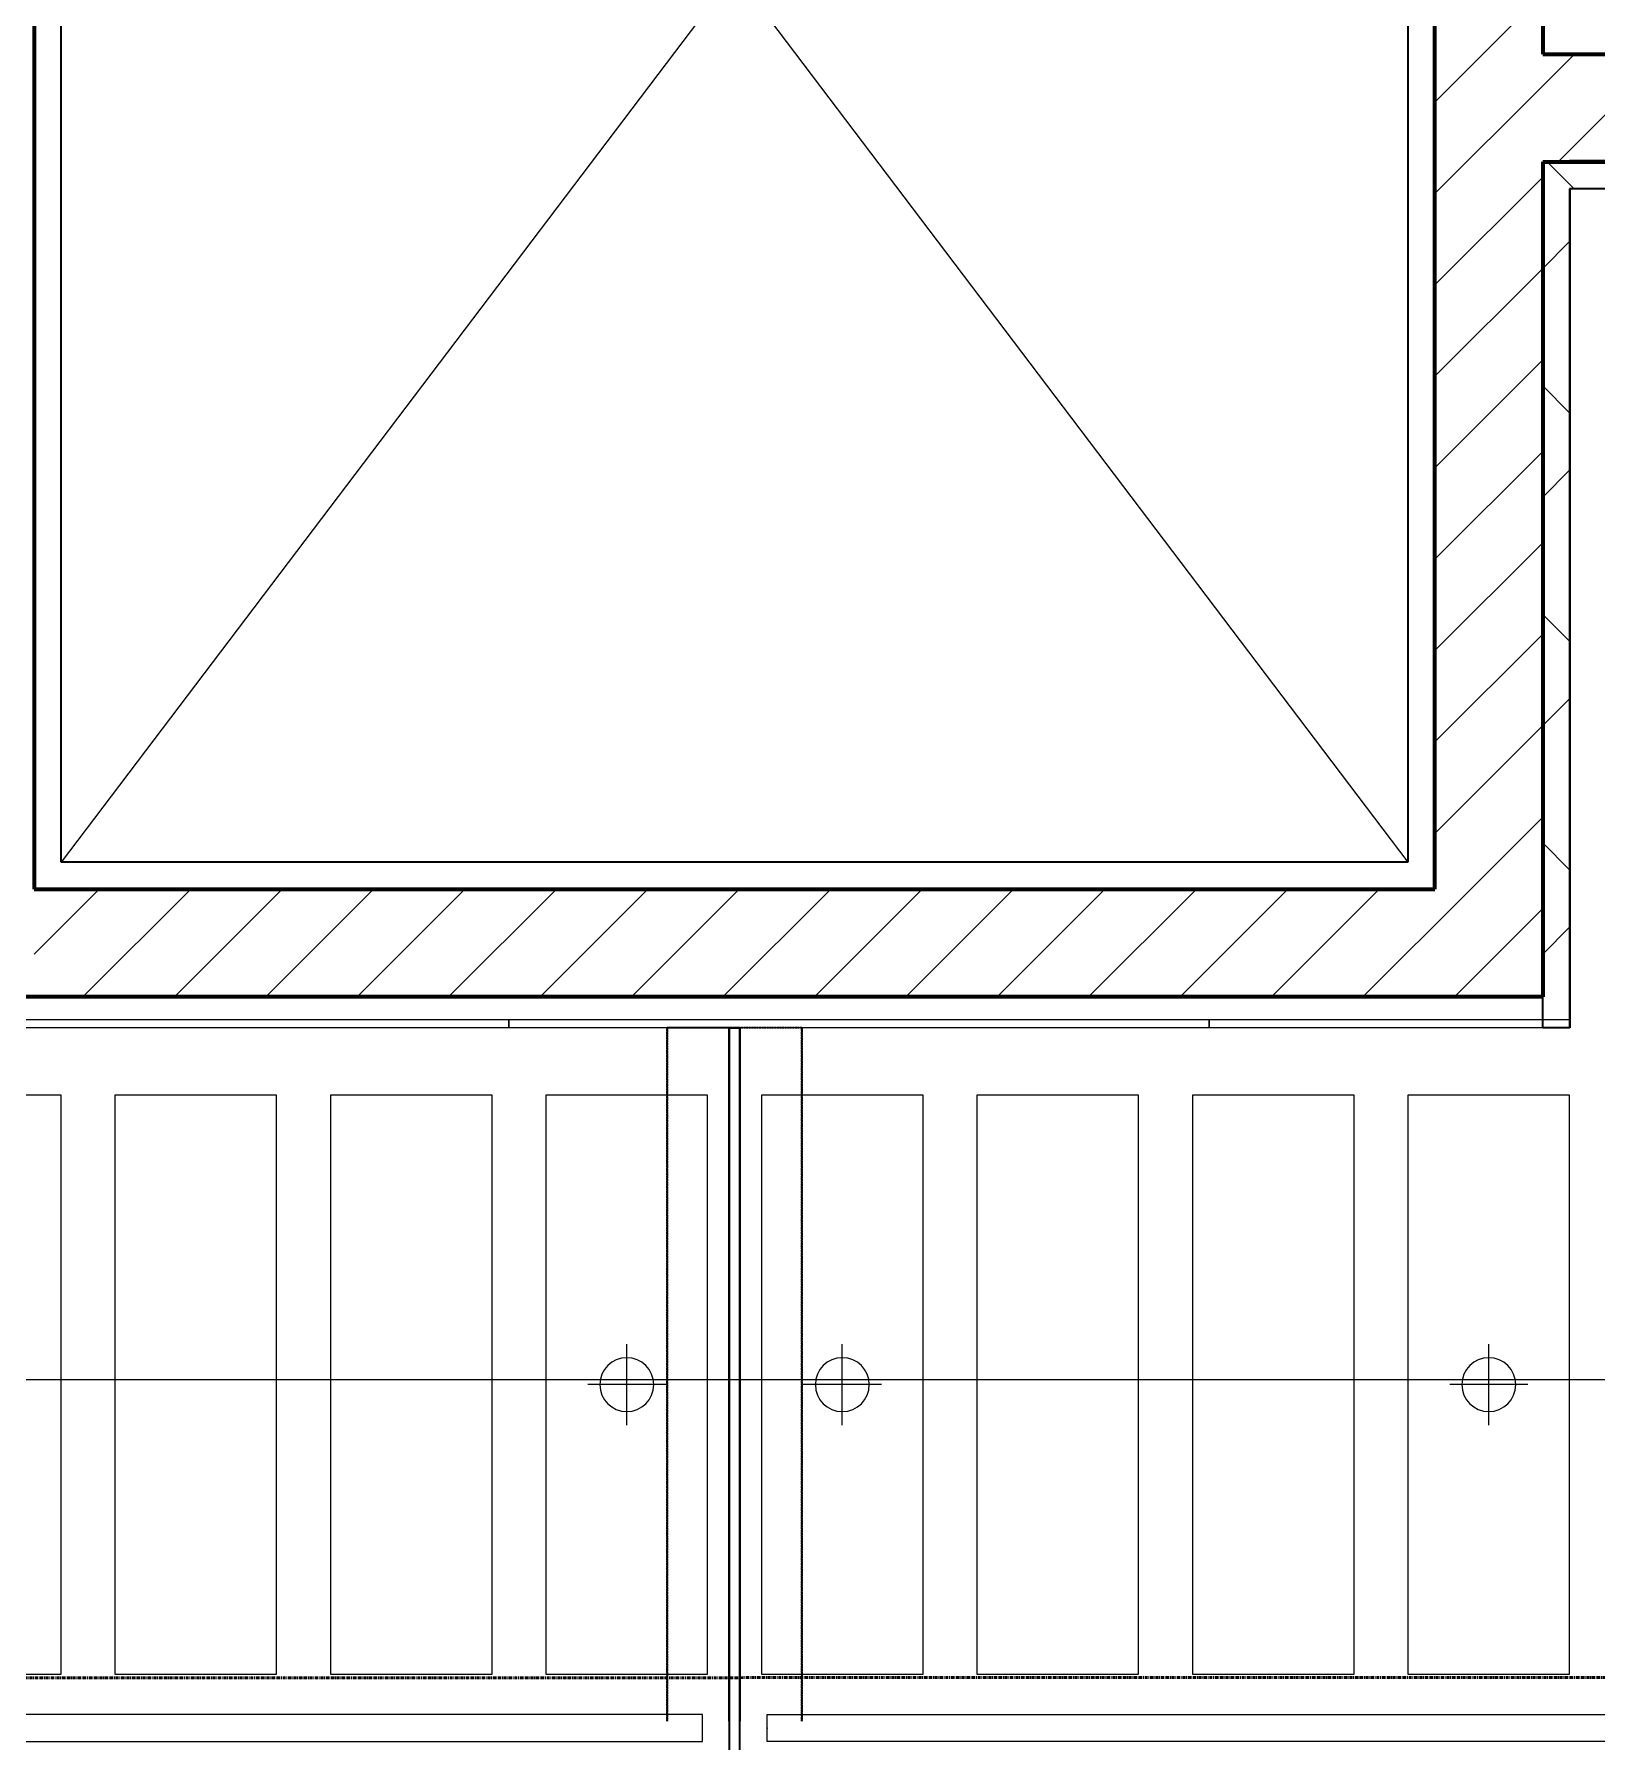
# Model space of a CAD drawing. Header units: millimetres. Extents: x -795739 to -715748, y -34378 to 22353.
# Drawn here: x -785882 to -782982, y 5011 to 8181 of the extents above; entities that cross this region are included whole.
import ezdxf
from ezdxf.xclip import XClip

# ---------------------------------------------------------------- set-up
doc = ezdxf.new("R2010")
doc.units = ezdxf.units.MM
doc.header["$XCLIPFRAME"] = 0
doc.linetypes.add('- SOM Dash 1_8_', pattern=[4.7625, 3.175, -1.5875])
doc.linetypes.add('DPA_Grid _ Level 100', pattern=[10, 5.5, -1.6, 1.3, -1.6])
for name, color, linetype in [('000 - WIPEOUT', 250, 'Continuous'), ('A04_TUBE SERIES', 2, 'Continuous'), ('A11_ALU.SOLID SHEET', 2, 'Continuous')]:
    doc.layers.add(name, color=color, linetype=linetype)
for name, color, linetype, lineweight in [('_ _ A-DETL-OPENING', 1, 'Continuous', 25), ('A-ANNO-NOTE', 3, 'Continuous', 25), ('A-DETL-GENF', 2, 'Continuous', 9), ('A-FLOR-E', 2, 'Continuous', 35), ('A-GLAZ-CURT', 2, 'Continuous', 9), ('A-WALL', 5, 'Continuous', 35), ('A-WALL-FNSH', 2, 'Continuous', 35), ('A-WALL-PATT', 1, 'Continuous', 9), ('E-LITE-EQPM', 2, 'Continuous', 9), ('G-ANNO-SECL', 3, 'Continuous', 9), ('I-WALL-E', 2, 'Continuous', 35)]:
    doc.layers.add(name, color=color, linetype=linetype, lineweight=lineweight)
pattern_1 = [(45, (0, 0), (-84.852814, 84.852814), [])]
pattern_2 = [(45, (0, 0), (-212.13203, 212.13203), []), (135, (0, 0), (-212.13203, -212.13203), [])]

# ---------------------------------------------------------------- blocks, each defined once
blk = doc.blocks.new('DPA_AN_Section Line - UP-Left-16619322-4282-01 ENLARGED LOWER PLATFORM LEVEL - REFLECTED CEILING PLAN - SHEET 3')
at = {"layer": 'A-ANNO-NOTE', "lineweight": 9}
blk.add_line((7.5, 0), (177, 0), dxfattribs=at)
blk = doc.blocks.new('*U1241')
at = {"layer": '_ _ A-DETL-OPENING'}
for p, q in [((-6950, 3065), (-6950, 6365)), ((-4450, 6365), (-6950, 3065)), ((-6950, 6365), (-4450, 3065)), ((-4450, 6365), (-4450, 3065)), ((-4450, 3065), (-6950, 3065))]:
    blk.add_line(p, q, dxfattribs=at)
blk = doc.blocks.new('System Panel - W-06 Feature Wall Printed Pattern-18689756-4282-01 ENLARGED LOWER PLATFORM LEVEL - REFLECTED CEILING PLAN - SHEET 3')
at = {"layer": 'A-GLAZ-CURT'}
for p, q in [((-565.5, -57.5), (-565.5, -42.5)), ((-565.5, -42.5), (565.5, -42.5)), ((565.5, -57.5), (-565.5, -57.5)), ((565.5, -42.5), (565.5, -57.5))]:
    blk.add_line(p, q, dxfattribs=at)
blk = doc.blocks.new('System Panel - W-06 Feature Wall Printed Pattern-18610021-4282-01 ENLARGED LOWER PLATFORM LEVEL - REFLECTED CEILING PLAN - SHEET 3')
at = {"layer": 'A-GLAZ-CURT'}
for p, q in [((-650, -57.5), (-650, -42.5)), ((-650, -42.5), (650, -42.5)), ((650, -57.5), (-650, -57.5)), ((650, -42.5), (650, -57.5))]:
    blk.add_line(p, q, dxfattribs=at)
blk = doc.blocks.new('System Panel - W-06 Feature Wall Printed Pattern-18690625-4282-01 ENLARGED LOWER PLATFORM LEVEL - REFLECTED CEILING PLAN - SHEET 3')
at = {"layer": 'A-GLAZ-CURT'}
for p, q in [((-335, -57.5), (-335, -42.5)), ((-335, -42.5), (335, -42.5)), ((335, -57.5), (-335, -57.5)), ((335, -42.5), (335, -57.5))]:
    blk.add_line(p, q, dxfattribs=at)
blk = doc.blocks.new('*U553')
at = {"layer": 'A-GLAZ-CURT'}
for name, p in [('System Panel - W-06 Feature Wall Printed Pattern-18689756-4282-01 ENLARGED LOWER PLATFORM LEVEL - REFLECTED CEILING PLAN - SHEET 3', (-6684.5, 2815)), ('System Panel - W-06 Feature Wall Printed Pattern-18610021-4282-01 ENLARGED LOWER PLATFORM LEVEL - REFLECTED CEILING PLAN - SHEET 3', (-5469, 2815)), ('System Panel - W-06 Feature Wall Printed Pattern-18690625-4282-01 ENLARGED LOWER PLATFORM LEVEL - REFLECTED CEILING PLAN - SHEET 3', (-4484, 2815))]:
    blk.add_blockref(name, p, dxfattribs=at)
blk = doc.blocks.new('*U678')
blk.add_attdef('EXTR.OVL-LENGTH_', (-25, -59.1), '', height=5)
blk.add_wipeout([(-25, 0), (25, 0), (25, 9187.5), (-25, 9187.5)]).dxf.layer = '000 - WIPEOUT'
at = {"layer": 'A04_TUBE SERIES', "color": 0}
blk.add_lwpolyline([(-25, 0), (25, 0), (25, 9187.5), (-25, 9187.5)], close=True, dxfattribs=at)
blk = doc.blocks.new('*U681')
blk.add_attdef('EXTR.OVL-LENGTH_', (-25, -59.1), '', height=5)
blk.add_wipeout([(-25, 0), (25, 0), (25, 9230.4), (-25, 9230.4)]).dxf.layer = '000 - WIPEOUT'
blk.add_point((0, 0))
at = {"layer": 'A04_TUBE SERIES', "color": 0}
blk.add_lwpolyline([(-25, 0), (25, 0), (25, 9230.4), (-25, 9230.4)], close=True, dxfattribs=at)
blk = doc.blocks.new('*U940')
at = {"color": 3}
for points in [[(-537.5, 750), (537.5, 750), (537.5, 450), (-537.5, 450)], [(-537.5, 350), (537.5, 350), (537.5, 50), (-537.5, 50)], [(-537.5, -50), (537.5, -50), (537.5, -350), (-537.5, -350)], [(-537.5, -450), (537.5, -450), (537.5, -750), (-537.5, -750)]]:
    blk.add_wipeout(points, dxfattribs=at).dxf.layer = '000 - WIPEOUT'
at = {"layer": 'A11_ALU.SOLID SHEET', "color": 0, "linetype": 'ByBlock'}
for points in [[(-537.5, 450), (537.5, 450), (537.5, 750), (-537.5, 750)], [(-537.5, 50), (537.5, 50), (537.5, 350), (-537.5, 350)], [(-537.5, -350), (537.5, -350), (537.5, -50), (-537.5, -50)], [(-537.5, -750), (537.5, -750), (537.5, -450), (-537.5, -450)]]:
    blk.add_lwpolyline(points, close=True, dxfattribs=at)
blk = doc.blocks.new('*U1025')
blk.add_lwpolyline([(-38349, 4315), (-38349, 2757.5), (-41450, 2757.5), (-41450, 4315), (-49246.8, 4315), (-49246.8, 550), (-30509.1, 550), (-30509.1, 4315), (-38349, 4315)])
at = {"layer": 'A04_TUBE SERIES', "linetype": 'ByBlock', "rotation": 270}
blk.add_blockref('*U678', (-49147, 1457.5), dxfattribs=at)
at = {"layer": 'A04_TUBE SERIES', "linetype": 'ByBlock', "xscale": -1, "rotation": 270}
blk.add_blockref('*U681', (-39839.5, 1457.5), dxfattribs=at)
at = {"layer": 'A11_ALU.SOLID SHEET', "linetype": 'ByBlock', "rotation": 90}
for p in [(-40700, 2095), (-39100, 2095)]:
    blk.add_blockref('*U940', p, dxfattribs=at)
blk = doc.blocks.new('LGF_DL_SAA_LowPower_DL1a - LGF_DL_SAA_LowPower_DL1a-8832329-4180-01 LOWER PLATFORM LEVEL - REFLECTED CEILING PLAN')
at = {"layer": 'A-DETL-GENF'}
for p, q in [((0, 75), (0, -75)), ((72.5, 0), (-72.5, 0))]:
    blk.add_line(p, q, dxfattribs=at)
blk.add_circle((0, 0), 50, dxfattribs=at)
blk = doc.blocks.new('C-1-PP19-AR-4180-01-B_20250908-040939_EXDOWNLIGHT')
at = {"layer": 'E-LITE-EQPM', "extrusion": (0, 0, -1), "rotation": 180}
for p in [(40100, 2095), (39700, 2095), (38500, 2095)]:
    blk.add_blockref('LGF_DL_SAA_LowPower_DL1a - LGF_DL_SAA_LowPower_DL1a-8832329-4180-01 LOWER PLATFORM LEVEL - REFLECTED CEILING PLAN', p, dxfattribs=at)

msp = doc.modelspace()

# ---------------------------------------------------------------- hatches: boundary and pattern name
at = {"layer": 'A-WALL-PATT', "lineweight": 9}
h = msp.add_hatch(dxfattribs=at)
h.set_pattern_fill('FP_2', color=256, style=0, pattern_type=2)
h.set_pattern_definition(pattern_1)
h.paths.add_polyline_path([(-767597.4, 7944), (-767597.4, 8144), (-783082.4, 8144), (-783082.4, 7944), (-780382.4, 7944), (-780382.4, 7994), (-779182.4, 7994), (-779182.4, 7944), (-767847.3, 7944)])

# ---------------------------------------------------------------- linework, layer by layer
at = {"layer": 'A-WALL', "color": 7, "lineweight": 70}
for p, q in [((-783082.4, 10144), (-783082.4, 8144)), ((-783082.4, 8144), (-780382.4, 8144)), ((-783082.4, 7944), (-783032.4, 7944)), ((-780382.4, 7944), (-783032.4, 7944)), ((-783032.4, 7944), (-780382.4, 7944))]:
    msp.add_line(p, q, dxfattribs=at)

# ---------------------------------------------------------------- block references
ref = msp.add_blockref('*U1025', (-744682.4, 3579))
XClip(ref).set_block_clipping_path([(-45801.3280238605, -9620.0077451947), (23704.0078937773, 10334.9999958097)])

# ---------------------------------------------------------------- next in the draw order: hatches: boundary and pattern name
at = {"layer": 'A-WALL-PATT', "lineweight": 9}
h = msp.add_hatch(dxfattribs=at)
h.set_pattern_fill('FP_2', color=256, style=0, pattern_type=2)
h.set_pattern_definition(pattern_1)
h.paths.add_polyline_path([(-783082.4, 6594), (-783082.4, 10144), (-783282.4, 10144), (-783282.4, 6594)])
h = msp.add_hatch(dxfattribs=at)
h.set_pattern_fill('FP_3', color=256, style=0, pattern_type=2)
h.set_pattern_definition(pattern_2)
h.paths.add_polyline_path([(-783032.4, 6336.5), (-783032.4, 7944), (-783082.4, 7944), (-783082.4, 6336.5)])
h = msp.add_hatch(dxfattribs=at)
h.set_pattern_fill('FP_3', color=256, style=0, pattern_type=2)
h.set_pattern_definition(pattern_2)
h.paths.add_polyline_path([(-774897.3, 7894), (-774897.3, 7944), (-779182.4, 7944), (-779182.4, 7904), (-780238.4, 7904), (-780216, 7894), (-775279.4, 7894)])
h.paths.add_polyline_path([(-780357.4, 7894), (-780326.3, 7894), (-780348.7, 7904), (-780382.4, 7904), (-780382.4, 7944), (-783032.4, 7944), (-783032.4, 7894), (-780382.4, 7894)])
h = msp.add_hatch(dxfattribs=at)
h.set_pattern_fill('FP_2', color=256, style=0, pattern_type=2)
h.set_pattern_definition(pattern_1)
h.paths.add_polyline_path([(-783082.4, 6394), (-783082.4, 6594), (-785882.4, 6594), (-785882.4, 6394), (-783967.6, 6394)])

# ---------------------------------------------------------------- next in the draw order: linework, layer by layer
at = {"layer": 'A-FLOR-E'}
for p, q in [((-785832.4, 6644), (-785832.4, 9944)), ((-783332.4, 9944), (-783332.4, 6644)), ((-783332.4, 6644), (-785832.4, 6644))]:
    msp.add_line(p, q, dxfattribs=at)
at = {"layer": 'A-WALL', "color": 7, "lineweight": 70}
for p, q in [((-785882.4, 9994), (-785882.4, 6594)), ((-783282.4, 6594), (-783282.4, 9994)), ((-783082.4, 7944), (-783082.4, 6594)), ((-785882.4, 6594), (-783282.4, 6594)), ((-783082.4, 6594), (-783082.4, 6394)), ((-785882.4, 6394), (-786082.4, 6394)), ((-783082.4, 6394), (-785882.4, 6394))]:
    msp.add_line(p, q, dxfattribs=at)
at = {"layer": 'A-WALL-FNSH', "color": 250}
for p, q in [((-783082.4, 6336.5), (-783082.4, 7944)), ((-783032.4, 7894), (-783032.4, 6336.5)), ((-780382.4, 7894), (-783032.4, 7894)), ((-783032.4, 6336.5), (-783082.4, 6336.5))]:
    msp.add_line(p, q, dxfattribs=at)
at = {"layer": 'G-ANNO-SECL', "linetype": 'DPA_Grid _ Level 100', "lineweight": 50}
msp.add_line((-793911.1, 5128.6), (-721435.3, 5139.9), dxfattribs=at)
at = {"layer": 'I-WALL-E', "color": 8, "linetype": '- SOM Dash 1_8_'}
for p, q in [((-784707.4, 6336.5), (-784707.4, 5049)), ((-784707.4, 5049), (-784707.4, 6336.5)), ((-784457.4, 6336.5), (-784707.4, 6336.5)), ((-784592.4, 6336.5), (-784707.4, 6336.5)), ((-784572.4, 6336.5), (-784592.4, 6336.5)), ((-784457.4, 6336.5), (-784572.4, 6336.5)), ((-784457.4, 6336.5), (-784457.4, 5049)), ((-784457.4, 5049), (-784457.4, 6336.5))]:
    msp.add_line(p, q, dxfattribs=at)
at = {"layer": 'I-WALL-E'}
for p, q in [((-784592.4, 6336.5), (-784592.4, 3914)), ((-784592.4, 5049), (-784592.4, 6336.5)), ((-784592.4, 6336.5), (-784572.4, 6336.5)), ((-784592.4, 6336.5), (-784572.4, 6336.5)), ((-784572.4, 6336.5), (-784572.4, 5049)), ((-784572.4, 3914), (-784572.4, 6336.5))]:
    msp.add_line(p, q, dxfattribs=at)

# ---------------------------------------------------------------- next in the draw order: block references
for name in ['*U1241', '*U553']:
    msp.add_blockref(name, (-778882.4, 3579))
ref = msp.add_blockref('C-1-PP19-AR-4180-01-B_20250908-040939_EXDOWNLIGHT', (-744682.4, 3579))
XClip(ref).set_block_clipping_path([(-45801.3280238605, -9620.0077451947), (23704.0078937773, 10334.9999958097)])
at = {"layer": 'A-ANNO-NOTE', "xscale": 100, "yscale": 100, "zscale": 100, "rotation": 180}
msp.add_blockref('DPA_AN_Section Line - UP-Left-16619322-4282-01 ENLARGED LOWER PLATFORM LEVEL - REFLECTED CEILING PLAN - SHEET 3', (-773756.2, 5683), dxfattribs=at)

doc.saveas('drawing.dxf')
